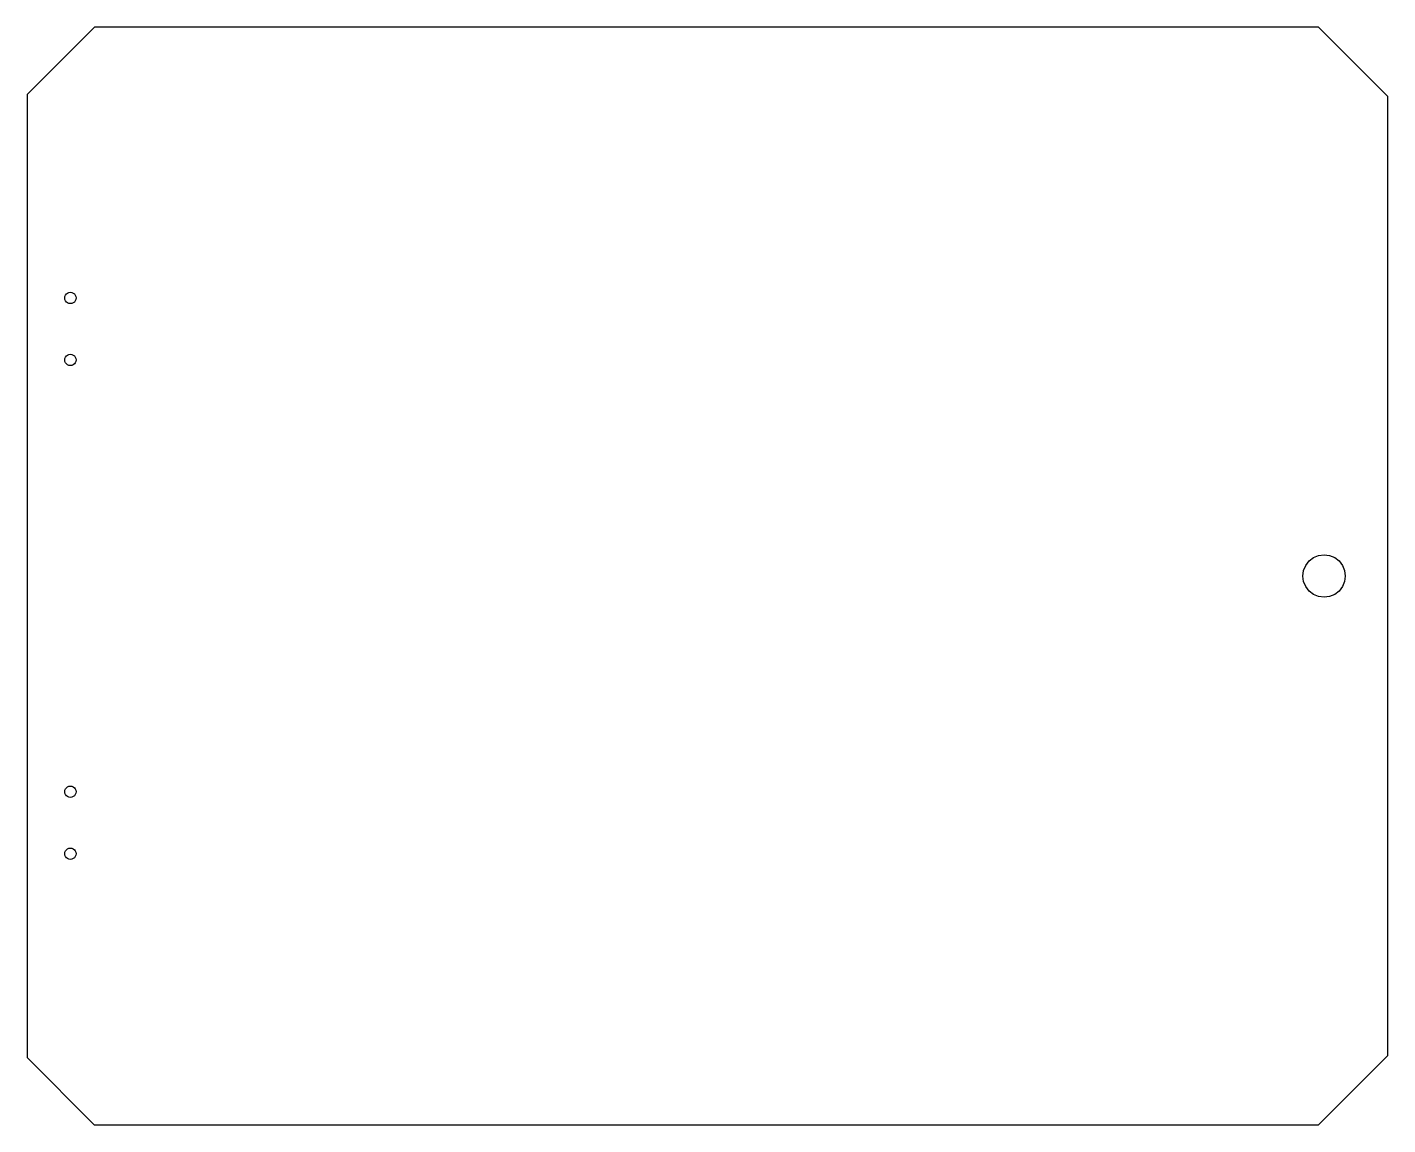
# Model space of a CAD drawing. Extents: x -192 to 192, y -155 to 155.
import ezdxf

# ---------------------------------------------------------------- set-up
doc = ezdxf.new("R2010")
doc.units = 0
doc.layers.get('0').update_dxf_attribs({"linetype": 'CONTINUOUS'})

msp = doc.modelspace()

# ---------------------------------------------------------------- linework, layer by layer
for p, q in [((-173.23, 155.04), (-192.2, 136.07)), ((172.63, 155.04), (-173.23, 155.04)), ((192.2, 135.47), (172.63, 155.04)), ((-192.2, 136.07), (-192.2, -136)), ((192.2, -135.48), (192.2, 135.47)), ((-181.6, 78.54), (-181.55, 78.95)), ((-181.55, 78.12), (-181.6, 78.54)), ((-181.55, 78.95), (-181.39, 79.34)), ((-181.39, 77.74), (-181.55, 78.12)), ((-181.39, 79.34), (-181.13, 79.67)), ((-181.13, 77.4), (-181.39, 77.74)), ((-181.13, 79.67), (-180.8, 79.92)), ((-180.8, 77.15), (-181.13, 77.4)), ((-180.8, 79.92), (-180.41, 80.08)), ((-180.41, 76.99), (-180.8, 77.15)), ((-180.41, 80.08), (-180, 80.14)), ((-180, 76.94), (-180.41, 76.99)), ((-180, 80.14), (-179.59, 80.08)), ((-179.59, 76.99), (-180, 76.94)), ((-179.59, 80.08), (-179.2, 79.92)), ((-179.2, 77.15), (-179.59, 76.99)), ((-179.2, 79.92), (-178.87, 79.67)), ((-178.87, 77.4), (-179.2, 77.15)), ((-178.87, 79.67), (-178.61, 79.34)), ((-178.61, 77.74), (-178.87, 77.4)), ((-178.61, 79.34), (-178.45, 78.95)), ((-178.45, 78.12), (-178.61, 77.74)), ((-178.45, 78.95), (-178.4, 78.54)), ((-178.4, 78.54), (-178.45, 78.12)), ((-181.55, 61.45), (-181.39, 61.84)), ((-181.39, 61.84), (-181.13, 62.17)), ((-181.13, 62.17), (-180.8, 62.42)), ((-180.8, 62.42), (-180.41, 62.58)), ((-180.41, 62.58), (-180, 62.64)), ((-180, 62.64), (-179.59, 62.58)), ((-179.59, 62.58), (-179.2, 62.42)), ((-179.2, 62.42), (-178.87, 62.17)), ((-178.87, 62.17), (-178.61, 61.84)), ((-178.61, 61.84), (-178.45, 61.45)), ((-181.6, 61.04), (-181.55, 61.45)), ((-181.55, 60.62), (-181.6, 61.04)), ((-181.39, 60.24), (-181.55, 60.62)), ((-181.13, 59.9), (-181.39, 60.24)), ((-180.8, 59.65), (-181.13, 59.9)), ((-180.41, 59.49), (-180.8, 59.65)), ((-180, 59.44), (-180.41, 59.49)), ((-179.59, 59.49), (-180, 59.44)), ((-179.2, 59.65), (-179.59, 59.49)), ((-178.87, 59.9), (-179.2, 59.65)), ((-178.61, 60.24), (-178.87, 59.9)), ((-178.45, 60.62), (-178.61, 60.24)), ((-178.45, 61.45), (-178.4, 61.04)), ((-178.4, 61.04), (-178.45, 60.62)), ((169, 3), (169.96, 4.24)), ((169.96, 4.24), (171.2, 5.19)), ((171.2, 5.19), (172.65, 5.79)), ((172.65, 5.79), (174.2, 6)), ((174.2, 6), (175.75, 5.79)), ((175.75, 5.79), (177.2, 5.19)), ((177.2, 5.19), (178.44, 4.24)), ((178.44, 4.24), (179.4, 3)), ((168.2, 0), (168.4, 1.55)), ((168.4, 1.55), (169, 3)), ((179.4, 3), (180, 1.55)), ((180, 1.55), (180.2, 0)), ((168.4, -1.56), (168.2, 0)), ((169, -3), (168.4, -1.56)), ((169.96, -4.25), (169, -3)), ((179.4, -3), (178.44, -4.25)), ((180, -1.56), (179.4, -3)), ((180.2, 0), (180, -1.56)), ((171.2, -5.2), (169.96, -4.25)), ((172.65, -5.8), (171.2, -5.2)), ((174.2, -6), (172.65, -5.8)), ((175.75, -5.8), (174.2, -6)), ((177.2, -5.2), (175.75, -5.8)), ((178.44, -4.25), (177.2, -5.2)), ((-181.6, -60.96), (-181.55, -60.54)), ((-181.55, -61.37), (-181.6, -60.96)), ((-181.55, -60.54), (-181.39, -60.16)), ((-181.39, -61.76), (-181.55, -61.37)), ((-181.39, -60.16), (-181.13, -59.82)), ((-181.13, -59.82), (-180.8, -59.57)), ((-180.8, -59.57), (-180.41, -59.41)), ((-180.41, -59.41), (-180, -59.36)), ((-180, -59.36), (-179.59, -59.41)), ((-179.59, -59.41), (-179.2, -59.57)), ((-179.2, -59.57), (-178.87, -59.82)), ((-178.87, -59.82), (-178.61, -60.16)), ((-178.61, -60.16), (-178.45, -60.54)), ((-178.45, -61.37), (-178.61, -61.76)), ((-178.45, -60.54), (-178.4, -60.96)), ((-178.4, -60.96), (-178.45, -61.37)), ((-181.13, -62.09), (-181.39, -61.76)), ((-180.8, -62.34), (-181.13, -62.09)), ((-180.41, -62.5), (-180.8, -62.34)), ((-180, -62.56), (-180.41, -62.5)), ((-179.59, -62.5), (-180, -62.56)), ((-179.2, -62.34), (-179.59, -62.5)), ((-178.87, -62.09), (-179.2, -62.34)), ((-178.61, -61.76), (-178.87, -62.09)), ((-180.41, -76.91), (-180, -76.86)), ((-180, -76.86), (-179.59, -76.91)), ((-181.6, -78.46), (-181.55, -78.04)), ((-181.55, -78.87), (-181.6, -78.46)), ((-181.55, -78.04), (-181.39, -77.66)), ((-181.39, -79.26), (-181.55, -78.87)), ((-181.39, -77.66), (-181.13, -77.32)), ((-181.13, -79.59), (-181.39, -79.26)), ((-181.13, -77.32), (-180.8, -77.07)), ((-180.8, -79.84), (-181.13, -79.59)), ((-180.8, -77.07), (-180.41, -76.91)), ((-180.41, -80), (-180.8, -79.84)), ((-180, -80.06), (-180.41, -80)), ((-179.59, -80), (-180, -80.06)), ((-179.59, -76.91), (-179.2, -77.07)), ((-179.2, -79.84), (-179.59, -80)), ((-179.2, -77.07), (-178.87, -77.32)), ((-178.87, -79.59), (-179.2, -79.84)), ((-178.87, -77.32), (-178.61, -77.66)), ((-178.61, -79.26), (-178.87, -79.59)), ((-178.61, -77.66), (-178.45, -78.04)), ((-178.45, -78.87), (-178.61, -79.26)), ((-178.45, -78.04), (-178.4, -78.46)), ((-178.4, -78.46), (-178.45, -78.87)), ((-192.2, -136), (-173.24, -155.04)), ((172.63, -155.04), (192.2, -135.48)), ((-173.24, -155.04), (172.63, -155.04))]:
    msp.add_line(p, q)

doc.saveas('drawing.dxf')
